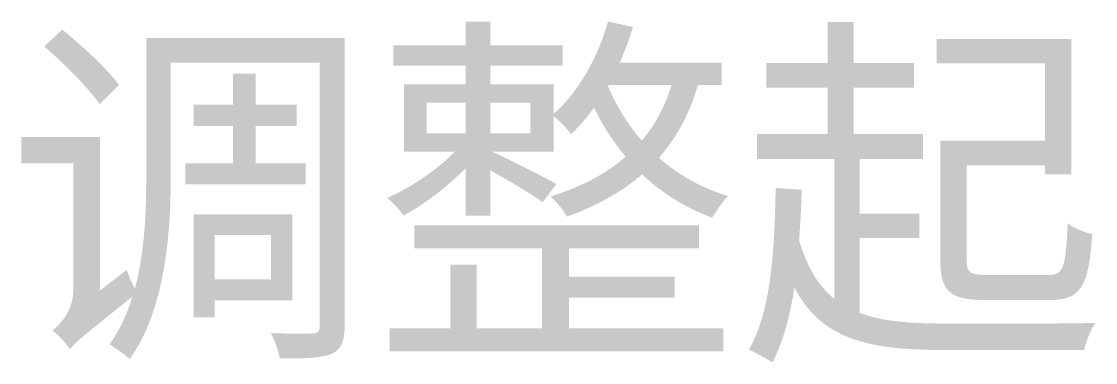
# Model space of a CAD drawing. Header units: millimetres. Extents: x -4600 to 229000, y -4300 to 19460.
# Drawn here: x 142510 to 143349, y 15370 to 15636 of the extents above; entities that cross this region are included whole.
import ezdxf

# ---------------------------------------------------------------- set-up
doc = ezdxf.new("R2010")
doc.units = ezdxf.units.MM
doc.header["$LTSCALE"] = 100
doc.layers.add('R2-LEGEND', color=7, linetype='Continuous', lineweight=18)

# ---------------------------------------------------------------- blocks, each defined once
blk = doc.blocks.new('A04_SHEET')
at = {"layer": 'R2-LEGEND'}
h = blk.add_hatch(color=256, dxfattribs=at)
edge = h.paths.add_edge_path()
edge.add_line((22509.73, 15545.7), (22509.73, 15525.07))
edge.add_line((22509.73, 15525.07), (22550.12, 15525.07))
edge.add_line((22550.12, 15525.07), (22550.12, 15425.65))
edge.add_spline(control_points=[(22550.12, 15425.65), (22550.12, 15410.47), (22539.81, 15399.3), (22534.08, 15394.71)], knot_values=[0, 0, 0, 0, 1, 1, 1, 1], degree=3, periodic=0)
edge.add_spline(control_points=[(22534.08, 15394.71), (22538.09, 15391.56), (22544.97, 15384.4), (22547.54, 15380.1)], knot_values=[0, 0, 0, 0, 1, 1, 1, 1], degree=3, periodic=0)
edge.add_spline(control_points=[(22547.54, 15380.1), (22551.27, 15384.97), (22558.14, 15390.7), (22596.25, 15421.07)], knot_values=[0, 0, 0, 0, 1, 1, 1, 1], degree=3, periodic=0)
edge.add_spline(control_points=[(22596.25, 15421.07), (22592.24, 15407.61), (22586.51, 15395), (22578.49, 15383.83)], knot_values=[0, 0, 0, 0, 1, 1, 1, 1], degree=3, periodic=0)
edge.add_spline(control_points=[(22578.49, 15383.83), (22582.78, 15381.53), (22591.09, 15375.52), (22594.24, 15372.37)], knot_values=[0, 0, 0, 0, 1, 1, 1, 1], degree=3, periodic=0)
edge.add_spline(control_points=[(22594.24, 15372.37), (22622.32, 15411.33), (22626.33, 15471.78), (22626.33, 15515.9)], knot_values=[0, 0, 0, 0, 1, 1, 1, 1], degree=3, periodic=0)
edge.add_line((22626.33, 15515.9), (22626.33, 15603.57))
edge.add_line((22626.33, 15603.57), (22742.65, 15603.57))
edge.add_line((22742.65, 15603.57), (22742.65, 15398.15))
edge.add_spline(control_points=[(22742.65, 15398.15), (22742.65, 15393.85), (22741.21, 15392.42), (22736.92, 15392.42)], knot_values=[0, 0, 0, 0, 1, 1, 1, 1], degree=3, periodic=0)
edge.add_spline(control_points=[(22736.92, 15392.42), (22732.91, 15392.14), (22719.44, 15392.14), (22704.54, 15392.71)], knot_values=[0, 0, 0, 0, 1, 1, 1, 1], degree=3, periodic=0)
edge.add_spline(control_points=[(22704.54, 15392.71), (22707.41, 15387.26), (22710.56, 15378.38), (22711.42, 15372.94)], knot_values=[0, 0, 0, 0, 1, 1, 1, 1], degree=3, periodic=0)
edge.add_spline(control_points=[(22711.42, 15372.94), (22731.76, 15372.94), (22744.08, 15373.23), (22751.81, 15376.38)], knot_values=[0, 0, 0, 0, 1, 1, 1, 1], degree=3, periodic=0)
edge.add_spline(control_points=[(22751.81, 15376.38), (22759.55, 15380.1), (22762.13, 15386.41), (22762.13, 15397.86)], knot_values=[0, 0, 0, 0, 1, 1, 1, 1], degree=3, periodic=0)
edge.add_line((22762.13, 15397.86), (22762.13, 15622.76))
edge.add_line((22762.13, 15622.76), (22607.14, 15622.76))
edge.add_line((22607.14, 15622.76), (22607.14, 15515.9))
edge.add_spline(control_points=[(22607.14, 15515.9), (22607.14, 15488.68), (22606.28, 15456.88), (22598.25, 15427.37)], knot_values=[0, 0, 0, 0, 1, 1, 1, 1], degree=3, periodic=0)
edge.add_spline(control_points=[(22598.25, 15427.37), (22595.96, 15431.67), (22593.38, 15437.69), (22591.95, 15441.98)], knot_values=[0, 0, 0, 0, 1, 1, 1, 1], degree=3, periodic=0)
edge.add_line((22591.95, 15441.98), (22571.04, 15425.94))
edge.add_line((22571.04, 15425.94), (22571.04, 15545.7))
edge.add_line((22571.04, 15545.7), (22509.73, 15545.7))
h.paths.add_polyline_path([(22675.03, 15594.97), (22675.03, 15570.91), (22644.09, 15570.91), (22644.09, 15554.29), (22675.03, 15554.29), (22675.03, 15525.07), (22637.79, 15525.07), (22637.79, 15508.74), (22731.76, 15508.74), (22731.76, 15525.07), (22692.51, 15525.07), (22692.51, 15554.29), (22724.6, 15554.29), (22724.6, 15570.91), (22692.51, 15570.91), (22692.51, 15594.97), (22675.03, 15594.97)], flags=0)
h.paths.add_polyline_path([(22644.09, 15485.25), (22644.09, 15405.03), (22660.71, 15405.03), (22660.71, 15418.21), (22721.16, 15418.21), (22721.16, 15485.25), (22644.09, 15485.25)], flags=0)
h.paths.add_polyline_path([(22660.71, 15469.2), (22704.54, 15469.2), (22704.54, 15434.54), (22660.71, 15434.54), (22660.71, 15469.2)], flags=0)
edge = h.paths.add_edge_path(flags=0)
edge.add_spline(control_points=[(22527.49, 15616.17), (22542.96, 15602.99), (22562.16, 15583.8), (22570.75, 15571.19)], knot_values=[0, 0, 0, 0, 1, 1, 1, 1], degree=3, periodic=0)
edge.add_line((22570.75, 15571.19), (22585.93, 15586.38))
edge.add_spline(control_points=[(22585.93, 15586.38), (22576.77, 15598.41), (22557.29, 15616.75), (22541.53, 15629.35)], knot_values=[0, 0, 0, 0, 1, 1, 1, 1], degree=3, periodic=0)
edge.add_line((22541.53, 15629.35), (22527.49, 15616.17))
h = blk.add_hatch(color=256, dxfattribs=at)
edge = h.paths.add_edge_path()
edge.add_spline(control_points=[(22967.83, 15635.65), (22959.81, 15607.29), (22944.91, 15580.93), (22925.43, 15563.74)], knot_values=[0, 0, 0, 0, 1, 1, 1, 1], degree=3, periodic=0)
edge.add_line((22925.43, 15563.74), (22925.43, 15586.66))
edge.add_line((22925.43, 15586.66), (22875.87, 15586.66))
edge.add_line((22875.87, 15586.66), (22875.87, 15601.28))
edge.add_line((22875.87, 15601.28), (22932.31, 15601.28))
edge.add_line((22932.31, 15601.28), (22932.31, 15617.03))
edge.add_line((22932.31, 15617.03), (22875.87, 15617.03))
edge.add_line((22875.87, 15617.03), (22875.87, 15635.65))
edge.add_line((22875.87, 15635.65), (22856.67, 15635.65))
edge.add_line((22856.67, 15635.65), (22856.67, 15617.03))
edge.add_line((22856.67, 15617.03), (22800.23, 15617.03))
edge.add_line((22800.23, 15617.03), (22800.23, 15601.28))
edge.add_line((22800.23, 15601.28), (22856.67, 15601.28))
edge.add_line((22856.67, 15601.28), (22856.67, 15586.66))
edge.add_line((22856.67, 15586.66), (22808.54, 15586.66))
edge.add_line((22808.54, 15586.66), (22808.54, 15534.24))
edge.add_line((22808.54, 15534.24), (22848.36, 15534.24))
edge.add_spline(control_points=[(22848.36, 15534.24), (22834.32, 15519.91), (22812.84, 15505.59), (22795.36, 15498.14)], knot_values=[0, 0, 0, 0, 1, 1, 1, 1], degree=3, periodic=0)
edge.add_spline(control_points=[(22795.36, 15498.14), (22799.37, 15494.99), (22805.1, 15488.68), (22807.97, 15484.39)], knot_values=[0, 0, 0, 0, 1, 1, 1, 1], degree=3, periodic=0)
edge.add_spline(control_points=[(22807.97, 15484.39), (22823.44, 15492.41), (22842.35, 15506.73), (22856.67, 15521.34)], knot_values=[0, 0, 0, 0, 1, 1, 1, 1], degree=3, periodic=0)
edge.add_line((22856.67, 15521.34), (22856.67, 15484.39))
edge.add_line((22856.67, 15484.39), (22875.87, 15484.39))
edge.add_line((22875.87, 15484.39), (22875.87, 15519.62))
edge.add_spline(control_points=[(22875.87, 15519.62), (22889.9, 15511.89), (22908.81, 15500.72), (22916.83, 15494.7)], knot_values=[0, 0, 0, 0, 1, 1, 1, 1], degree=3, periodic=0)
edge.add_line((22916.83, 15494.7), (22927.44, 15509.02))
edge.add_spline(control_points=[(22927.44, 15509.02), (22919.41, 15513.61), (22889.05, 15528.79), (22877.3, 15534.24)], knot_values=[0, 0, 0, 0, 1, 1, 1, 1], degree=3, periodic=0)
edge.add_line((22877.3, 15534.24), (22925.43, 15534.24))
edge.add_line((22925.43, 15534.24), (22925.43, 15561.74))
edge.add_spline(control_points=[(22925.43, 15561.74), (22930.01, 15558.02), (22936.6, 15551.43), (22938.89, 15547.7)], knot_values=[0, 0, 0, 0, 1, 1, 1, 1], degree=3, periodic=0)
edge.add_spline(control_points=[(22938.89, 15547.7), (22945.2, 15553.72), (22951.5, 15560.59), (22956.94, 15568.62)], knot_values=[0, 0, 0, 0, 1, 1, 1, 1], degree=3, periodic=0)
edge.add_spline(control_points=[(22956.94, 15568.62), (22962.96, 15555.72), (22971.27, 15542.54), (22981.58, 15530.23)], knot_values=[0, 0, 0, 0, 1, 1, 1, 1], degree=3, periodic=0)
edge.add_spline(control_points=[(22981.58, 15530.23), (22965.83, 15516.47), (22946.34, 15506.45), (22922.85, 15499.28)], knot_values=[0, 0, 0, 0, 1, 1, 1, 1], degree=3, periodic=0)
edge.add_spline(control_points=[(22922.85, 15499.28), (22927.15, 15495.85), (22933.45, 15487.82), (22935.74, 15483.53)], knot_values=[0, 0, 0, 0, 1, 1, 1, 1], degree=3, periodic=0)
edge.add_spline(control_points=[(22935.74, 15483.53), (22958.66, 15491.83), (22978.14, 15502.44), (22994.47, 15516.47)], knot_values=[0, 0, 0, 0, 1, 1, 1, 1], degree=3, periodic=0)
edge.add_spline(control_points=[(22994.47, 15516.47), (23009.09, 15502.72), (23027.14, 15490.69), (23049.2, 15482.67)], knot_values=[0, 0, 0, 0, 1, 1, 1, 1], degree=3, periodic=0)
edge.add_spline(control_points=[(23049.2, 15482.67), (23052.06, 15487.54), (23057.5, 15495.56), (23061.51, 15499.57)], knot_values=[0, 0, 0, 0, 1, 1, 1, 1], degree=3, periodic=0)
edge.add_spline(control_points=[(23061.51, 15499.57), (23039.74, 15506.16), (23021.98, 15516.76), (23007.65, 15529.37)], knot_values=[0, 0, 0, 0, 1, 1, 1, 1], degree=3, periodic=0)
edge.add_spline(control_points=[(23007.65, 15529.37), (23021.12, 15544.84), (23031.43, 15563.17), (23038.02, 15586.09)], knot_values=[0, 0, 0, 0, 1, 1, 1, 1], degree=3, periodic=0)
edge.add_line((23038.02, 15586.09), (23056.64, 15586.09))
edge.add_line((23056.64, 15586.09), (23056.64, 15603.57))
edge.add_line((23056.64, 15603.57), (22977, 15603.57))
edge.add_spline(control_points=[(22977, 15603.57), (22981.01, 15612.45), (22984.45, 15621.9), (22987.31, 15631.36)], knot_values=[0, 0, 0, 0, 1, 1, 1, 1], degree=3, periodic=0)
edge.add_line((22987.31, 15631.36), (22967.83, 15635.65))
edge = h.paths.add_edge_path(flags=0)
edge.add_line((22968.4, 15586.09), (23017.39, 15586.09))
edge.add_spline(control_points=[(23017.39, 15586.09), (23012.24, 15569.19), (23004.5, 15554.86), (22994.19, 15542.83)], knot_values=[0, 0, 0, 0, 1, 1, 1, 1], degree=3, periodic=0)
edge.add_spline(control_points=[(22994.19, 15542.83), (22982.44, 15556.3), (22973.85, 15570.91), (22967.83, 15585.23)], knot_values=[0, 0, 0, 0, 1, 1, 1, 1], degree=3, periodic=0)
edge.add_line((22967.83, 15585.23), (22968.4, 15586.09))
h.paths.add_polyline_path([(22875.87, 15572.34), (22907.09, 15572.34), (22907.09, 15548.56), (22875.87, 15548.56), (22875.87, 15572.34)], flags=0)
h.paths.add_polyline_path([(22826.3, 15572.34), (22856.67, 15572.34), (22856.67, 15548.56), (22826.3, 15548.56), (22826.3, 15572.34)], flags=0)
h = blk.add_hatch(color=256, dxfattribs=at)
edge = h.paths.add_edge_path()
edge.add_spline(control_points=[(23098.76, 15505.87), (23097.9, 15454.88), (23094.75, 15408.75), (23077.84, 15379.82)], knot_values=[0, 0, 0, 0, 1, 1, 1, 1], degree=3, periodic=0)
edge.add_spline(control_points=[(23077.84, 15379.82), (23083, 15377.52), (23092.46, 15372.37), (23096.18, 15369.79)], knot_values=[0, 0, 0, 0, 1, 1, 1, 1], degree=3, periodic=0)
edge.add_spline(control_points=[(23096.18, 15369.79), (23104.49, 15385.55), (23109.93, 15405.6), (23113.37, 15428.23)], knot_values=[0, 0, 0, 0, 1, 1, 1, 1], degree=3, periodic=0)
edge.add_spline(control_points=[(23113.37, 15428.23), (23134, 15388.98), (23168.38, 15379.53), (23229.4, 15379.53)], knot_values=[0, 0, 0, 0, 1, 1, 1, 1], degree=3, periodic=0)
edge.add_line((23229.4, 15379.53), (23339.7, 15379.53))
edge.add_spline(control_points=[(23339.7, 15379.53), (23341.13, 15385.83), (23344.86, 15395.86), (23348.58, 15400.73)], knot_values=[0, 0, 0, 0, 1, 1, 1, 1], degree=3, periodic=0)
edge.add_spline(control_points=[(23348.58, 15400.73), (23330.53, 15399.87), (23243.15, 15399.87), (23229.11, 15400.16)], knot_values=[0, 0, 0, 0, 1, 1, 1, 1], degree=3, periodic=0)
edge.add_spline(control_points=[(23229.11, 15400.16), (23202.18, 15400.16), (23180.98, 15402.16), (23164.37, 15408.47)], knot_values=[0, 0, 0, 0, 1, 1, 1, 1], degree=3, periodic=0)
edge.add_line((23164.37, 15408.47), (23164.37, 15466.91))
edge.add_line((23164.37, 15466.91), (23211.06, 15466.91))
edge.add_line((23211.06, 15466.91), (23211.06, 15485.82))
edge.add_line((23211.06, 15485.82), (23164.37, 15485.82))
edge.add_line((23164.37, 15485.82), (23164.37, 15528.51))
edge.add_line((23164.37, 15528.51), (23213.93, 15528.51))
edge.add_line((23213.93, 15528.51), (23213.93, 15547.99))
edge.add_line((23213.93, 15547.99), (23159.78, 15547.99))
edge.add_line((23159.78, 15547.99), (23159.78, 15584.09))
edge.add_line((23159.78, 15584.09), (23206.77, 15584.09))
edge.add_line((23206.77, 15584.09), (23206.77, 15603.28))
edge.add_line((23206.77, 15603.28), (23159.78, 15603.28))
edge.add_line((23159.78, 15603.28), (23159.78, 15635.37))
edge.add_line((23159.78, 15635.37), (23139.44, 15635.37))
edge.add_line((23139.44, 15635.37), (23139.44, 15603.28))
edge.add_line((23139.44, 15603.28), (23091.6, 15603.28))
edge.add_line((23091.6, 15603.28), (23091.6, 15584.09))
edge.add_line((23091.6, 15584.09), (23139.44, 15584.09))
edge.add_line((23139.44, 15584.09), (23139.44, 15547.99))
edge.add_line((23139.44, 15547.99), (23084.15, 15547.99))
edge.add_line((23084.15, 15547.99), (23084.15, 15528.51))
edge.add_line((23084.15, 15528.51), (23144.6, 15528.51))
edge.add_line((23144.6, 15528.51), (23144.6, 15419.35))
edge.add_spline(control_points=[(23144.6, 15419.35), (23132.28, 15429.09), (23123.68, 15443.7), (23117.09, 15464.9)], knot_values=[0, 0, 0, 0, 1, 1, 1, 1], degree=3, periodic=0)
edge.add_spline(control_points=[(23117.09, 15464.9), (23117.95, 15477.51), (23118.81, 15490.69), (23119.1, 15504.44)], knot_values=[0, 0, 0, 0, 1, 1, 1, 1], degree=3, periodic=0)
edge.add_line((23119.1, 15504.44), (23098.76, 15505.87))
edge = h.paths.add_edge_path(flags=0)
edge.add_line((23227.39, 15542.83), (23227.39, 15449.15))
edge.add_spline(control_points=[(23227.39, 15449.15), (23227.39, 15424.8), (23235.42, 15418.49), (23262.35, 15418.49), (23268.08, 15418.49), (23306.47, 15418.49), (23312.77, 15418.49), (23337.12, 15418.49), (23343.42, 15429.09), (23346, 15469.77)], knot_values=[0, 0, 0, 0, 1, 1, 1, 2, 2, 2, 3, 3, 3, 3], degree=3, periodic=0)
edge.add_spline(control_points=[(23346, 15469.77), (23340.27, 15471.21), (23331.39, 15474.65), (23326.81, 15478.37)], knot_values=[0, 0, 0, 0, 1, 1, 1, 1], degree=3, periodic=0)
edge.add_spline(control_points=[(23326.81, 15478.37), (23325.38, 15443.7), (23323.66, 15437.97), (23311.34, 15437.97), (23302.46, 15437.97), (23270.65, 15437.97), (23264.35, 15437.97), (23250.6, 15437.97), (23248.02, 15439.69), (23248.02, 15449.15)], knot_values=[0, 0, 0, 0, 1, 1, 1, 2, 2, 2, 3, 3, 3, 3], degree=3, periodic=0)
edge.add_line((23248.02, 15449.15), (23248.02, 15523.64))
edge.add_line((23248.02, 15523.64), (23309.05, 15523.64))
edge.add_line((23309.05, 15523.64), (23309.05, 15516.47))
edge.add_line((23309.05, 15516.47), (23329.67, 15516.47))
edge.add_line((23329.67, 15516.47), (23329.67, 15621.9))
edge.add_line((23329.67, 15621.9), (23224.53, 15621.9))
edge.add_line((23224.53, 15621.9), (23224.53, 15602.99))
edge.add_line((23224.53, 15602.99), (23309.05, 15602.99))
edge.add_line((23309.05, 15602.99), (23309.05, 15542.83))
edge.add_line((23309.05, 15542.83), (23227.39, 15542.83))
blk.add_hatch(color=256, dxfattribs=at).paths.add_polyline_path([(22844.64, 15446), (22844.64, 15396.43), (22797.37, 15396.43), (22797.37, 15378.38), (23057.79, 15378.38), (23057.79, 15396.43), (22937.46, 15396.43), (22937.46, 15420.21), (23019.97, 15420.21), (23019.97, 15436.83), (22937.46, 15436.83), (22937.46, 15458.89), (23038.88, 15458.89), (23038.88, 15476.65), (22816.56, 15476.65), (22816.56, 15458.89), (22916.26, 15458.89), (22916.26, 15396.43), (22865.27, 15396.43), (22865.27, 15446), (22844.64, 15446)])

msp = doc.modelspace()

# ---------------------------------------------------------------- block references
msp.add_blockref('A04_SHEET', (120000, 0))

doc.saveas('drawing.dxf')
